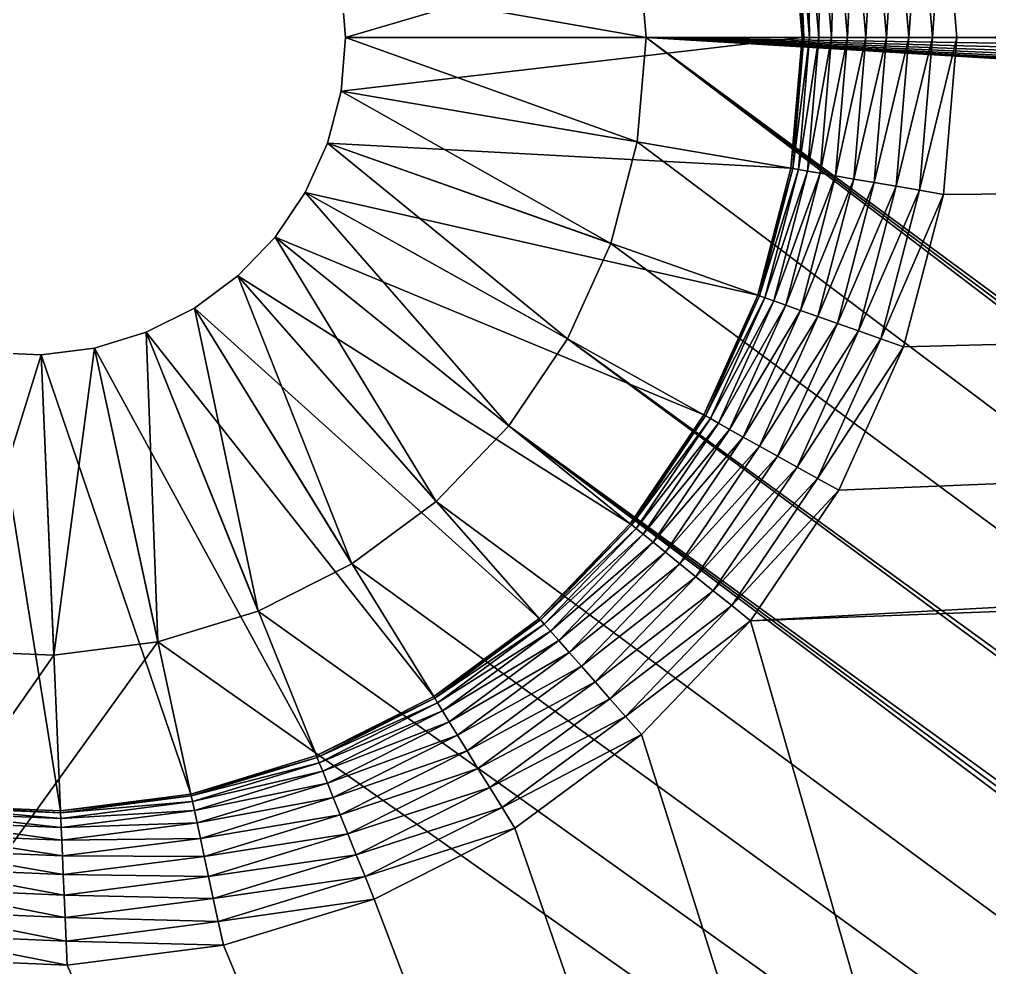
# Model space of a CAD drawing. Header units: millimetres. Extents: x 19.3 to 105.6, y 153.8 to 217.3.
# Drawn here: x 34.463 to 39.443, y 201.085 to 205.955 of the extents above; entities that cross this region are included whole.
import ezdxf

# ---------------------------------------------------------------- set-up
doc = ezdxf.new("R2010")
doc.units = ezdxf.units.MM
doc.layers.get('0').update_dxf_attribs({"color": 132, "linetype": 'CONTINUOUS'})

msp = doc.modelspace()

# ---------------------------------------------------------------- linework, layer by layer
at = {"invisible_edges": 16}
for points in [[(87.2218, 206.1314, 21.4312), (34.6401, 209.0343, 21.4312), (87.2218, 205.5929, 21.4312)], [(87.2218, 205.5929, 21.4312), (34.6401, 209.0343, 21.4312), (35.1743, 208.9659, 21.4312)], [(87.2218, 205.5929, 21.4312), (35.1743, 208.9659, 21.4312), (35.6892, 208.8082, 21.4312)], [(35.6892, 208.8082, 21.4312), (36.1701, 208.5658, 21.4312), (87.2218, 205.5929, 21.4312)], [(36.1701, 208.5658, 21.4312), (36.603, 208.2455, 21.4312), (87.2218, 205.5929, 21.4312)], [(87.2218, 205.5929, 21.4312), (36.603, 208.2455, 21.4312), (36.9756, 207.8568, 21.4312)], [(87.2218, 205.5929, 21.4312), (36.9756, 207.8568, 21.4312), (37.2772, 207.4106, 21.4312)], [(37.2772, 207.4106, 21.4312), (37.499, 206.9199, 21.4312), (87.2218, 205.5929, 21.4312)], [(87.2218, 205.5929, 21.4312), (37.499, 206.9199, 21.4312), (37.6347, 206.3987, 21.4312)], [(39.2056, 206.6681, 19.0436), (39.1501, 205.8622, 19.0339), (39.0832, 206.6471, 19.0339)], [(39.2742, 205.8622, 19.0436), (39.1501, 205.8622, 19.0339), (39.2056, 206.6681, 19.0436)], [(85.6337, 206.2666, 19.0436), (39.2742, 205.8622, 19.0436), (39.2056, 206.6681, 19.0436)], [(38.9639, 206.6266, 19.0048), (38.9139, 205.8622, 18.9571), (38.8505, 206.6072, 18.9571)], [(39.0289, 205.8622, 19.0048), (38.9139, 205.8622, 18.9571), (38.9639, 206.6266, 19.0048)], [(39.0832, 206.6471, 19.0339), (39.0289, 205.8622, 19.0048), (38.9639, 206.6266, 19.0048)], [(39.1501, 205.8622, 19.0339), (39.0289, 205.8622, 19.0048), (39.0832, 206.6471, 19.0339)], [(38.6524, 206.5732, 18.8112), (38.6321, 205.8622, 18.7165), (38.5727, 206.5596, 18.7165)], [(38.713, 205.8622, 18.8112), (38.6321, 205.8622, 18.7165), (38.6524, 206.5732, 18.8112)], [(38.7458, 206.5892, 18.8921), (38.713, 205.8622, 18.8112), (38.6524, 206.5732, 18.8112)], [(38.8077, 205.8622, 18.8921), (38.713, 205.8622, 18.8112), (38.7458, 206.5892, 18.8921)], [(38.8505, 206.6072, 18.9571), (38.8077, 205.8622, 18.8921), (38.7458, 206.5892, 18.8921)], [(38.9139, 205.8622, 18.9571), (38.8077, 205.8622, 18.8921), (38.8505, 206.6072, 18.9571)], [(36.1139, 206.138, 15.8687), (38.4233, 206.5339, 15.8687), (36.1373, 205.8622, 15.8687)], [(36.1373, 205.8622, 15.8687), (38.4233, 206.5339, 15.8687), (38.4805, 205.8622, 15.8687)], [(38.4329, 206.5356, 18.3741), (38.4805, 205.8622, 18.2499), (38.4233, 206.5339, 18.2499)], [(38.4805, 205.8622, 18.2499), (38.4805, 205.8622, 15.8687), (38.4233, 206.5339, 15.8687)], [(38.4805, 205.8622, 18.2499), (38.4233, 206.5339, 15.8687), (38.4233, 206.5339, 18.2499)], [(38.4616, 206.5405, 18.4952), (38.4902, 205.8622, 18.3741), (38.4329, 206.5356, 18.3741)], [(38.4902, 205.8622, 18.3741), (38.4805, 205.8622, 18.2499), (38.4329, 206.5356, 18.3741)], [(38.5086, 206.5486, 18.6103), (38.5193, 205.8622, 18.4952), (38.4616, 206.5405, 18.4952)], [(38.5193, 205.8622, 18.4952), (38.4902, 205.8622, 18.3741), (38.4616, 206.5405, 18.4952)], [(38.5727, 206.5596, 18.7165), (38.567, 205.8622, 18.6103), (38.5086, 206.5486, 18.6103)], [(38.567, 205.8622, 18.6103), (38.5193, 205.8622, 18.4952), (38.5086, 206.5486, 18.6103)], [(38.6321, 205.8622, 18.7165), (38.567, 205.8622, 18.6103), (38.5727, 206.5596, 18.7165)], [(36.1139, 206.138, 19.9326), (37.6804, 205.8622, 19.9326), (37.6347, 206.3987, 19.9326)], [(87.2218, 205.5929, 21.4312), (37.6347, 206.3987, 21.4312), (87.3128, 205.0621, 21.4312)], [(87.3128, 205.0621, 21.4312), (37.6347, 206.3987, 21.4312), (37.6804, 205.8622, 21.4312)], [(37.6804, 205.8622, 19.9326), (37.6804, 205.8622, 21.4312), (37.6347, 206.3987, 21.4312)], [(37.6804, 205.8622, 19.9326), (37.6347, 206.3987, 21.4312), (37.6347, 206.3987, 19.9326)], [(85.6337, 205.4577, 19.0436), (39.2742, 205.8622, 19.0436), (85.6337, 206.2666, 19.0436)], [(36.1139, 206.138, 19.9326), (36.1139, 206.138, 15.8687), (36.1373, 205.8622, 15.8687)], [(36.1139, 206.138, 19.9326), (36.1373, 205.8622, 15.8687), (36.1373, 205.8622, 19.9326)], [(36.1373, 205.8622, 19.9326), (37.6804, 205.8622, 19.9326), (36.1139, 206.138, 19.9326)], [(36.1373, 205.8622, 15.8687), (38.4805, 205.8622, 15.8687), (36.1139, 205.5863, 15.8687)], [(36.1139, 205.5863, 15.8687), (38.4805, 205.8622, 15.8687), (38.4233, 205.1904, 15.8687)], [(36.1373, 205.8622, 19.9326), (36.1373, 205.8622, 15.8687), (36.1139, 205.5863, 15.8687)], [(36.1373, 205.8622, 19.9326), (36.1139, 205.5863, 15.8687), (36.1139, 205.5863, 19.9326)], [(36.1139, 205.5863, 19.9326), (37.6347, 205.3256, 19.9326), (36.1373, 205.8622, 19.9326)], [(36.1373, 205.8622, 19.9326), (37.6347, 205.3256, 19.9326), (37.6804, 205.8622, 19.9326)], [(37.6347, 205.3256, 21.4312), (88.0932, 167.4191, 21.4312), (37.6804, 205.8622, 21.4312)], [(37.6347, 205.3256, 19.9326), (37.6804, 205.8622, 21.4312), (37.6804, 205.8622, 19.9326)], [(37.6347, 205.3256, 19.9326), (37.6347, 205.3256, 21.4312), (37.6804, 205.8622, 21.4312)], [(88.4974, 203.3095, 21.4312), (88.0932, 203.6652, 21.4312), (37.6804, 205.8622, 21.4312)], [(37.6804, 205.8622, 21.4312), (88.0932, 203.6652, 21.4312), (87.7549, 204.0842, 21.4312)], [(89.9821, 202.7129, 21.4312), (37.6804, 205.8622, 21.4312), (88.956, 168.0572, 21.4312)], [(89.9821, 202.7129, 21.4312), (89.4557, 202.8263, 21.4312), (37.6804, 205.8622, 21.4312)], [(37.6804, 205.8622, 21.4312), (89.4557, 202.8263, 21.4312), (88.956, 203.0271, 21.4312)], [(37.6804, 205.8622, 21.4312), (88.956, 203.0271, 21.4312), (88.4974, 203.3095, 21.4312)], [(87.3128, 205.0621, 21.4312), (37.6804, 205.8622, 21.4312), (87.4922, 204.5544, 21.4312)], [(87.4922, 204.5544, 21.4312), (37.6804, 205.8622, 21.4312), (87.7549, 204.0842, 21.4312)], [(37.6804, 205.8622, 21.4312), (88.0932, 167.4191, 21.4312), (88.4974, 167.7748, 21.4312)], [(37.6804, 205.8622, 21.4312), (88.4974, 167.7748, 21.4312), (88.956, 168.0572, 21.4312)], [(38.4233, 205.1904, 18.2499), (38.4233, 205.1904, 15.8687), (38.4805, 205.8622, 15.8687)], [(38.4233, 205.1904, 18.2499), (38.4805, 205.8622, 15.8687), (38.4805, 205.8622, 18.2499)], [(38.4329, 205.1887, 18.3741), (38.4233, 205.1904, 18.2499), (38.4902, 205.8622, 18.3741)], [(38.4902, 205.8622, 18.3741), (38.4233, 205.1904, 18.2499), (38.4805, 205.8622, 18.2499)], [(38.4616, 205.1838, 18.4952), (38.4329, 205.1887, 18.3741), (38.5193, 205.8622, 18.4952)], [(38.5193, 205.8622, 18.4952), (38.4329, 205.1887, 18.3741), (38.4902, 205.8622, 18.3741)], [(38.5086, 205.1757, 18.6103), (38.4616, 205.1838, 18.4952), (38.567, 205.8622, 18.6103)], [(38.567, 205.8622, 18.6103), (38.4616, 205.1838, 18.4952), (38.5193, 205.8622, 18.4952)], [(38.5727, 205.1647, 18.7165), (38.5086, 205.1757, 18.6103), (38.6321, 205.8622, 18.7165)], [(38.6321, 205.8622, 18.7165), (38.5086, 205.1757, 18.6103), (38.567, 205.8622, 18.6103)], [(38.6524, 205.1511, 18.8112), (38.5727, 205.1647, 18.7165), (38.713, 205.8622, 18.8112)], [(38.713, 205.8622, 18.8112), (38.5727, 205.1647, 18.7165), (38.6321, 205.8622, 18.7165)], [(38.7458, 205.1351, 18.8921), (38.6524, 205.1511, 18.8112), (38.8077, 205.8622, 18.8921)], [(38.8077, 205.8622, 18.8921), (38.6524, 205.1511, 18.8112), (38.713, 205.8622, 18.8112)], [(38.8505, 205.1171, 18.9571), (38.7458, 205.1351, 18.8921), (38.9139, 205.8622, 18.9571)], [(38.9139, 205.8622, 18.9571), (38.7458, 205.1351, 18.8921), (38.8077, 205.8622, 18.8921)], [(38.9639, 205.0977, 19.0048), (38.8505, 205.1171, 18.9571), (39.0289, 205.8622, 19.0048)], [(39.0289, 205.8622, 19.0048), (38.8505, 205.1171, 18.9571), (38.9139, 205.8622, 18.9571)], [(39.0832, 205.0772, 19.0339), (38.9639, 205.0977, 19.0048), (39.1501, 205.8622, 19.0339)], [(39.1501, 205.8622, 19.0339), (38.9639, 205.0977, 19.0048), (39.0289, 205.8622, 19.0048)], [(39.2056, 205.0562, 19.0436), (39.0832, 205.0772, 19.0339), (39.2742, 205.8622, 19.0436)], [(39.2742, 205.8622, 19.0436), (39.0832, 205.0772, 19.0339), (39.1501, 205.8622, 19.0339)], [(85.6337, 205.4577, 19.0436), (39.2056, 205.0562, 19.0436), (39.2742, 205.8622, 19.0436)], [(36.1139, 205.5863, 15.8687), (38.4233, 205.1904, 15.8687), (36.0441, 205.3185, 15.8687)], [(36.1139, 205.5863, 19.9326), (36.1139, 205.5863, 15.8687), (36.0441, 205.3185, 15.8687)], [(36.1139, 205.5863, 19.9326), (36.0441, 205.3185, 15.8687), (36.0441, 205.3185, 19.9326)], [(36.0441, 205.3185, 19.9326), (37.499, 204.8044, 19.9326), (36.1139, 205.5863, 19.9326)], [(36.1139, 205.5863, 19.9326), (37.499, 204.8044, 19.9326), (37.6347, 205.3256, 19.9326)], [(38.6687, 203.5364, 19.0436), (85.6337, 205.4577, 19.0436), (38.2157, 202.8663, 19.0436)], [(38.2157, 202.8663, 19.0436), (85.6337, 205.4577, 19.0436), (85.7704, 204.6605, 19.0436)], [(38.6687, 203.5364, 19.0436), (39.0018, 204.2735, 19.0436), (85.6337, 205.4577, 19.0436)], [(39.0018, 204.2735, 19.0436), (39.2056, 205.0562, 19.0436), (85.6337, 205.4577, 19.0436)], [(37.6347, 205.3256, 21.4312), (37.499, 204.8044, 21.4312), (88.0932, 167.4191, 21.4312)], [(37.499, 204.8044, 19.9326), (37.499, 204.8044, 21.4312), (37.6347, 205.3256, 21.4312)], [(37.499, 204.8044, 19.9326), (37.6347, 205.3256, 21.4312), (37.6347, 205.3256, 19.9326)], [(36.0441, 205.3185, 15.8687), (38.2534, 204.5379, 15.8687), (35.9301, 205.0663, 15.8687)], [(36.0441, 205.3185, 19.9326), (36.0441, 205.3185, 15.8687), (35.9301, 205.0663, 15.8687)], [(36.0441, 205.3185, 19.9326), (35.9301, 205.0663, 15.8687), (35.9301, 205.0663, 19.9326)], [(35.9301, 205.0663, 19.9326), (37.2772, 204.3137, 19.9326), (36.0441, 205.3185, 19.9326)], [(36.0441, 205.3185, 15.8687), (38.4233, 205.1904, 15.8687), (38.2534, 204.5379, 15.8687)], [(36.0441, 205.3185, 19.9326), (37.2772, 204.3137, 19.9326), (37.499, 204.8044, 19.9326)], [(38.2534, 204.5379, 18.2499), (38.2534, 204.5379, 15.8687), (38.4233, 205.1904, 15.8687)], [(38.2534, 204.5379, 18.2499), (38.4233, 205.1904, 15.8687), (38.4233, 205.1904, 18.2499)], [(38.4329, 205.1887, 18.3741), (38.2534, 204.5379, 18.2499), (38.4233, 205.1904, 18.2499)], [(38.2626, 204.5346, 18.3741), (38.2534, 204.5379, 18.2499), (38.4329, 205.1887, 18.3741)], [(38.4616, 205.1838, 18.4952), (38.2626, 204.5346, 18.3741), (38.4329, 205.1887, 18.3741)], [(38.29, 204.5249, 18.4952), (38.2626, 204.5346, 18.3741), (38.4616, 205.1838, 18.4952)], [(38.5086, 205.1757, 18.6103), (38.29, 204.5249, 18.4952), (38.4616, 205.1838, 18.4952)], [(38.335, 204.5091, 18.6103), (38.29, 204.5249, 18.4952), (38.5086, 205.1757, 18.6103)], [(38.5727, 205.1647, 18.7165), (38.335, 204.5091, 18.6103), (38.5086, 205.1757, 18.6103)], [(38.3963, 204.4874, 18.7165), (38.335, 204.5091, 18.6103), (38.5727, 205.1647, 18.7165)], [(38.6524, 205.1511, 18.8112), (38.3963, 204.4874, 18.7165), (38.5727, 205.1647, 18.7165)], [(38.4726, 204.4604, 18.8112), (38.3963, 204.4874, 18.7165), (38.6524, 205.1511, 18.8112)], [(38.7458, 205.1351, 18.8921), (38.4726, 204.4604, 18.8112), (38.6524, 205.1511, 18.8112)], [(38.5619, 204.4289, 18.8921), (38.4726, 204.4604, 18.8112), (38.7458, 205.1351, 18.8921)], [(38.8505, 205.1171, 18.9571), (38.5619, 204.4289, 18.8921), (38.7458, 205.1351, 18.8921)], [(38.662, 204.3935, 18.9571), (38.5619, 204.4289, 18.8921), (38.8505, 205.1171, 18.9571)], [(38.9639, 205.0977, 19.0048), (38.662, 204.3935, 18.9571), (38.8505, 205.1171, 18.9571)], [(38.7705, 204.3552, 19.0048), (38.662, 204.3935, 18.9571), (38.9639, 205.0977, 19.0048)], [(39.0832, 205.0772, 19.0339), (38.7705, 204.3552, 19.0048), (38.9639, 205.0977, 19.0048)], [(38.8847, 204.3148, 19.0339), (38.7705, 204.3552, 19.0048), (39.0832, 205.0772, 19.0339)], [(39.2056, 205.0562, 19.0436), (38.8847, 204.3148, 19.0339), (39.0832, 205.0772, 19.0339)], [(35.9301, 205.0663, 15.8687), (37.9757, 203.9235, 15.8687), (35.7751, 204.8369, 15.8687)], [(35.9301, 205.0663, 19.9326), (35.9301, 205.0663, 15.8687), (35.7751, 204.8369, 15.8687)], [(35.9301, 205.0663, 19.9326), (35.7751, 204.8369, 15.8687), (35.7751, 204.8369, 19.9326)], [(35.7751, 204.8369, 19.9326), (36.9756, 203.8676, 19.9326), (35.9301, 205.0663, 19.9326)], [(35.9301, 205.0663, 15.8687), (38.2534, 204.5379, 15.8687), (37.9757, 203.9235, 15.8687)], [(35.9301, 205.0663, 19.9326), (36.9756, 203.8676, 19.9326), (37.2772, 204.3137, 19.9326)], [(39.0018, 204.2735, 19.0436), (38.8847, 204.3148, 19.0339), (39.2056, 205.0562, 19.0436)], [(35.7751, 204.8369, 15.8687), (37.5981, 203.3649, 15.8687), (35.5836, 204.6371, 15.8687)], [(35.7751, 204.8369, 19.9326), (35.7751, 204.8369, 15.8687), (35.5836, 204.6371, 15.8687)], [(35.7751, 204.8369, 19.9326), (35.5836, 204.6371, 15.8687), (35.5836, 204.6371, 19.9326)], [(35.5836, 204.6371, 19.9326), (36.603, 203.4788, 19.9326), (35.7751, 204.8369, 19.9326)], [(35.7751, 204.8369, 15.8687), (37.9757, 203.9235, 15.8687), (37.5981, 203.3649, 15.8687)], [(35.7751, 204.8369, 19.9326), (36.603, 203.4788, 19.9326), (36.9756, 203.8676, 19.9326)], [(88.0932, 167.4191, 21.4312), (37.499, 204.8044, 21.4312), (37.2772, 204.3137, 21.4312)], [(37.2772, 204.3137, 19.9326), (37.2772, 204.3137, 21.4312), (37.499, 204.8044, 21.4312)], [(37.2772, 204.3137, 19.9326), (37.499, 204.8044, 21.4312), (37.499, 204.8044, 19.9326)], [(35.5836, 204.6371, 15.8687), (37.1316, 202.8781, 15.8687), (35.361, 204.4725, 15.8687)], [(35.5836, 204.6371, 19.9326), (35.5836, 204.6371, 15.8687), (35.361, 204.4725, 15.8687)], [(35.5836, 204.6371, 19.9326), (35.361, 204.4725, 15.8687), (35.361, 204.4725, 19.9326)], [(35.361, 204.4725, 19.9326), (36.1701, 203.1585, 19.9326), (35.5836, 204.6371, 19.9326)], [(35.5836, 204.6371, 15.8687), (37.5981, 203.3649, 15.8687), (37.1316, 202.8781, 15.8687)], [(35.5836, 204.6371, 19.9326), (36.1701, 203.1585, 19.9326), (36.603, 203.4788, 19.9326)], [(38.2157, 202.8663, 19.0436), (85.7704, 204.6605, 19.0436), (45.9354, 176.0235, 19.0436)], [(37.9757, 203.9235, 18.2499), (37.9757, 203.9235, 15.8687), (38.2534, 204.5379, 15.8687)], [(37.9757, 203.9235, 18.2499), (38.2534, 204.5379, 15.8687), (38.2534, 204.5379, 18.2499)], [(38.2626, 204.5346, 18.3741), (37.9757, 203.9235, 18.2499), (38.2534, 204.5379, 18.2499)], [(37.9842, 203.9188, 18.3741), (37.9757, 203.9235, 18.2499), (38.2626, 204.5346, 18.3741)], [(38.29, 204.5249, 18.4952), (37.9842, 203.9188, 18.3741), (38.2626, 204.5346, 18.3741)], [(38.0096, 203.9046, 18.4952), (37.9842, 203.9188, 18.3741), (38.29, 204.5249, 18.4952)], [(38.335, 204.5091, 18.6103), (38.0096, 203.9046, 18.4952), (38.29, 204.5249, 18.4952)], [(38.0512, 203.8813, 18.6103), (38.0096, 203.9046, 18.4952), (38.335, 204.5091, 18.6103)], [(38.3963, 204.4874, 18.7165), (38.0512, 203.8813, 18.6103), (38.335, 204.5091, 18.6103)], [(38.108, 203.8496, 18.7165), (38.0512, 203.8813, 18.6103), (38.3963, 204.4874, 18.7165)], [(38.4726, 204.4604, 18.8112), (38.108, 203.8496, 18.7165), (38.3963, 204.4874, 18.7165)], [(35.361, 204.4725, 15.8687), (36.5896, 202.4772, 15.8687), (35.1139, 204.3479, 15.8687)], [(35.361, 204.4725, 19.9326), (35.361, 204.4725, 15.8687), (35.1139, 204.3479, 15.8687)], [(35.361, 204.4725, 19.9326), (35.1139, 204.3479, 15.8687), (35.1139, 204.3479, 19.9326)], [(35.1139, 204.3479, 19.9326), (35.6892, 202.9161, 19.9326), (35.361, 204.4725, 19.9326)], [(35.361, 204.4725, 15.8687), (37.1316, 202.8781, 15.8687), (36.5896, 202.4772, 15.8687)], [(35.361, 204.4725, 19.9326), (35.6892, 202.9161, 19.9326), (36.1701, 203.1585, 19.9326)], [(38.1787, 203.8101, 18.8112), (38.108, 203.8496, 18.7165), (38.4726, 204.4604, 18.8112)], [(38.5619, 204.4289, 18.8921), (38.1787, 203.8101, 18.8112), (38.4726, 204.4604, 18.8112)], [(38.2613, 203.7639, 18.8921), (38.1787, 203.8101, 18.8112), (38.5619, 204.4289, 18.8921)], [(38.662, 204.3935, 18.9571), (38.2613, 203.7639, 18.8921), (38.5619, 204.4289, 18.8921)], [(38.3541, 203.7121, 18.9571), (38.2613, 203.7639, 18.8921), (38.662, 204.3935, 18.9571)], [(38.7705, 204.3552, 19.0048), (38.3541, 203.7121, 18.9571), (38.662, 204.3935, 18.9571)], [(35.1139, 204.3479, 15.8687), (35.9875, 202.1737, 15.8687), (34.8492, 204.2668, 15.8687)], [(35.1139, 204.3479, 19.9326), (35.1139, 204.3479, 15.8687), (34.8492, 204.2668, 15.8687)], [(35.1139, 204.3479, 19.9326), (34.8492, 204.2668, 15.8687), (34.8492, 204.2668, 19.9326)], [(34.8492, 204.2668, 19.9326), (35.1743, 202.7584, 19.9326), (35.1139, 204.3479, 19.9326)], [(35.1139, 204.3479, 15.8687), (36.5896, 202.4772, 15.8687), (35.9875, 202.1737, 15.8687)], [(35.1139, 204.3479, 19.9326), (35.1743, 202.7584, 19.9326), (35.6892, 202.9161, 19.9326)], [(38.4545, 203.656, 19.0048), (38.3541, 203.7121, 18.9571), (38.7705, 204.3552, 19.0048)], [(38.8847, 204.3148, 19.0339), (38.4545, 203.656, 19.0048), (38.7705, 204.3552, 19.0048)], [(87.7549, 167.0001, 21.4312), (37.2772, 204.3137, 21.4312), (36.9756, 203.8676, 21.4312)], [(36.9756, 203.8676, 19.9326), (36.9756, 203.8676, 21.4312), (37.2772, 204.3137, 21.4312)], [(36.9756, 203.8676, 19.9326), (37.2772, 204.3137, 21.4312), (37.2772, 204.3137, 19.9326)], [(88.0932, 167.4191, 21.4312), (37.2772, 204.3137, 21.4312), (87.7549, 167.0001, 21.4312)], [(38.5602, 203.597, 19.0339), (38.4545, 203.656, 19.0048), (38.8847, 204.3148, 19.0339)], [(39.0018, 204.2735, 19.0436), (38.5602, 203.597, 19.0339), (38.8847, 204.3148, 19.0339)], [(34.2981, 204.2434, 15.8687), (34.6741, 201.8906, 15.8687), (34.0005, 201.9192, 15.8687)], [(34.2981, 204.2434, 19.9326), (34.1021, 202.7129, 19.9326), (34.5746, 204.2317, 19.9326)], [(34.5746, 204.2317, 19.9326), (34.1021, 202.7129, 19.9326), (34.6401, 202.69, 19.9326)], [(34.5746, 204.2317, 15.8687), (34.6741, 201.8906, 15.8687), (34.2981, 204.2434, 15.8687)], [(34.5746, 204.2317, 19.9326), (34.5746, 204.2317, 15.8687), (34.2981, 204.2434, 15.8687)], [(34.5746, 204.2317, 19.9326), (34.2981, 204.2434, 15.8687), (34.2981, 204.2434, 19.9326)], [(34.8492, 204.2668, 15.8687), (35.3428, 201.9763, 15.8687), (34.5746, 204.2317, 15.8687)], [(34.8492, 204.2668, 19.9326), (34.8492, 204.2668, 15.8687), (34.5746, 204.2317, 15.8687)], [(34.8492, 204.2668, 19.9326), (34.5746, 204.2317, 15.8687), (34.5746, 204.2317, 19.9326)], [(34.5746, 204.2317, 19.9326), (34.6401, 202.69, 19.9326), (34.8492, 204.2668, 19.9326)], [(34.5746, 204.2317, 15.8687), (35.3428, 201.9763, 15.8687), (34.6741, 201.8906, 15.8687)], [(34.8492, 204.2668, 19.9326), (34.6401, 202.69, 19.9326), (35.1743, 202.7584, 19.9326)], [(34.8492, 204.2668, 15.8687), (35.9875, 202.1737, 15.8687), (35.3428, 201.9763, 15.8687)], [(38.6687, 203.5364, 19.0436), (38.5602, 203.597, 19.0339), (39.0018, 204.2735, 19.0436)], [(37.5981, 203.3649, 18.2499), (37.5981, 203.3649, 15.8687), (37.9757, 203.9235, 15.8687)], [(37.5981, 203.3649, 18.2499), (37.9757, 203.9235, 15.8687), (37.9757, 203.9235, 18.2499)], [(37.9842, 203.9188, 18.3741), (37.5981, 203.3649, 18.2499), (37.9757, 203.9235, 18.2499)], [(37.6058, 203.3588, 18.3741), (37.5981, 203.3649, 18.2499), (37.9842, 203.9188, 18.3741)], [(38.0096, 203.9046, 18.4952), (37.6058, 203.3588, 18.3741), (37.9842, 203.9188, 18.3741)], [(37.6284, 203.3405, 18.4952), (37.6058, 203.3588, 18.3741), (38.0096, 203.9046, 18.4952)], [(38.0512, 203.8813, 18.6103), (37.6284, 203.3405, 18.4952), (38.0096, 203.9046, 18.4952)], [(37.6655, 203.3106, 18.6103), (37.6284, 203.3405, 18.4952), (38.0512, 203.8813, 18.6103)], [(38.108, 203.8496, 18.7165), (37.6655, 203.3106, 18.6103), (38.0512, 203.8813, 18.6103)], [(36.603, 203.4788, 21.4312), (87.3128, 166.0222, 21.4312), (36.9756, 203.8676, 21.4312)], [(36.603, 203.4788, 19.9326), (36.603, 203.4788, 21.4312), (36.9756, 203.8676, 21.4312)], [(36.603, 203.4788, 19.9326), (36.9756, 203.8676, 21.4312), (36.9756, 203.8676, 19.9326)], [(87.7549, 167.0001, 21.4312), (36.9756, 203.8676, 21.4312), (87.4922, 166.5299, 21.4312)], [(87.4922, 166.5299, 21.4312), (36.9756, 203.8676, 21.4312), (87.3128, 166.0222, 21.4312)], [(37.7161, 203.2697, 18.7165), (37.6655, 203.3106, 18.6103), (38.108, 203.8496, 18.7165)], [(38.1787, 203.8101, 18.8112), (37.7161, 203.2697, 18.7165), (38.108, 203.8496, 18.7165)], [(37.779, 203.2189, 18.8112), (37.7161, 203.2697, 18.7165), (38.1787, 203.8101, 18.8112)], [(38.2613, 203.7639, 18.8921), (37.779, 203.2189, 18.8112), (38.1787, 203.8101, 18.8112)], [(37.8527, 203.1594, 18.8921), (37.779, 203.2189, 18.8112), (38.2613, 203.7639, 18.8921)], [(38.3541, 203.7121, 18.9571), (37.8527, 203.1594, 18.8921), (38.2613, 203.7639, 18.8921)], [(37.9353, 203.0927, 18.9571), (37.8527, 203.1594, 18.8921), (38.3541, 203.7121, 18.9571)], [(38.4545, 203.656, 19.0048), (37.9353, 203.0927, 18.9571), (38.3541, 203.7121, 18.9571)], [(38.0249, 203.0204, 19.0048), (37.9353, 203.0927, 18.9571), (38.4545, 203.656, 19.0048)], [(38.5602, 203.597, 19.0339), (38.0249, 203.0204, 19.0048), (38.4545, 203.656, 19.0048)], [(38.1191, 202.9443, 19.0339), (38.0249, 203.0204, 19.0048), (38.5602, 203.597, 19.0339)], [(38.6687, 203.5364, 19.0436), (38.1191, 202.9443, 19.0339), (38.5602, 203.597, 19.0339)], [(38.2157, 202.8663, 19.0436), (38.1191, 202.9443, 19.0339), (38.6687, 203.5364, 19.0436)], [(36.1701, 203.1585, 21.4312), (87.3128, 166.0222, 21.4312), (36.603, 203.4788, 21.4312)], [(36.1701, 203.1585, 19.9326), (36.1701, 203.1585, 21.4312), (36.603, 203.4788, 21.4312)], [(36.1701, 203.1585, 19.9326), (36.603, 203.4788, 21.4312), (36.603, 203.4788, 19.9326)], [(37.1316, 202.8781, 18.2499), (37.1316, 202.8781, 15.8687), (37.5981, 203.3649, 15.8687)], [(37.1316, 202.8781, 18.2499), (37.5981, 203.3649, 15.8687), (37.5981, 203.3649, 18.2499)], [(37.6058, 203.3588, 18.3741), (37.1316, 202.8781, 18.2499), (37.5981, 203.3649, 18.2499)], [(37.1381, 202.8708, 18.3741), (37.1316, 202.8781, 18.2499), (37.6058, 203.3588, 18.3741)], [(37.6284, 203.3405, 18.4952), (37.1381, 202.8708, 18.3741), (37.6058, 203.3588, 18.3741)], [(37.1573, 202.849, 18.4952), (37.1381, 202.8708, 18.3741), (37.6284, 203.3405, 18.4952)], [(37.6655, 203.3106, 18.6103), (37.1573, 202.849, 18.4952), (37.6284, 203.3405, 18.4952)], [(37.1888, 202.8132, 18.6103), (37.1573, 202.849, 18.4952), (37.6655, 203.3106, 18.6103)], [(37.7161, 203.2697, 18.7165), (37.1888, 202.8132, 18.6103), (37.6655, 203.3106, 18.6103)], [(37.2318, 202.7644, 18.7165), (37.1888, 202.8132, 18.6103), (37.7161, 203.2697, 18.7165)], [(37.779, 203.2189, 18.8112), (37.2318, 202.7644, 18.7165), (37.7161, 203.2697, 18.7165)], [(37.2852, 202.7036, 18.8112), (37.2318, 202.7644, 18.7165), (37.779, 203.2189, 18.8112)], [(37.8527, 203.1594, 18.8921), (37.2852, 202.7036, 18.8112), (37.779, 203.2189, 18.8112)], [(36.1701, 203.1585, 21.4312), (35.6892, 202.9161, 21.4312), (87.3128, 166.0222, 21.4312)], [(35.6892, 202.9161, 19.9326), (35.6892, 202.9161, 21.4312), (36.1701, 203.1585, 21.4312)], [(35.6892, 202.9161, 19.9326), (36.1701, 203.1585, 21.4312), (36.1701, 203.1585, 19.9326)], [(37.3478, 202.6325, 18.8921), (37.2852, 202.7036, 18.8112), (37.8527, 203.1594, 18.8921)], [(37.9353, 203.0927, 18.9571), (37.3478, 202.6325, 18.8921), (37.8527, 203.1594, 18.8921)], [(37.418, 202.5528, 18.9571), (37.3478, 202.6325, 18.8921), (37.9353, 203.0927, 18.9571)], [(38.0249, 203.0204, 19.0048), (37.418, 202.5528, 18.9571), (37.9353, 203.0927, 18.9571)], [(37.494, 202.4664, 19.0048), (37.418, 202.5528, 18.9571), (38.0249, 203.0204, 19.0048)], [(38.1191, 202.9443, 19.0339), (37.494, 202.4664, 19.0048), (38.0249, 203.0204, 19.0048)], [(37.574, 202.3755, 19.0339), (37.494, 202.4664, 19.0048), (38.1191, 202.9443, 19.0339)], [(38.2157, 202.8663, 19.0436), (37.574, 202.3755, 19.0339), (38.1191, 202.9443, 19.0339)], [(87.3128, 166.0222, 21.4312), (35.6892, 202.9161, 21.4312), (35.1743, 202.7584, 21.4312)], [(35.1743, 202.7584, 19.9326), (35.1743, 202.7584, 21.4312), (35.6892, 202.9161, 21.4312)], [(35.1743, 202.7584, 19.9326), (35.6892, 202.9161, 21.4312), (35.6892, 202.9161, 19.9326)], [(36.5896, 202.4772, 18.2499), (36.5896, 202.4772, 15.8687), (37.1316, 202.8781, 15.8687)], [(36.5896, 202.4772, 18.2499), (37.1316, 202.8781, 15.8687), (37.1316, 202.8781, 18.2499)], [(37.1381, 202.8708, 18.3741), (36.5896, 202.4772, 18.2499), (37.1316, 202.8781, 18.2499)], [(36.5947, 202.4689, 18.3741), (36.5896, 202.4772, 18.2499), (37.1381, 202.8708, 18.3741)], [(37.1573, 202.849, 18.4952), (36.5947, 202.4689, 18.3741), (37.1381, 202.8708, 18.3741)], [(36.6099, 202.4442, 18.4952), (36.5947, 202.4689, 18.3741), (37.1573, 202.849, 18.4952)], [(37.1888, 202.8132, 18.6103), (36.6099, 202.4442, 18.4952), (37.1573, 202.849, 18.4952)], [(37.656, 202.2823, 19.0436), (37.574, 202.3755, 19.0339), (38.2157, 202.8663, 19.0436)], [(45.9354, 176.0235, 19.0436), (37.656, 202.2823, 19.0436), (38.2157, 202.8663, 19.0436)], [(36.6349, 202.4036, 18.6103), (36.6099, 202.4442, 18.4952), (37.1888, 202.8132, 18.6103)], [(37.2318, 202.7644, 18.7165), (36.6349, 202.4036, 18.6103), (37.1888, 202.8132, 18.6103)], [(87.3128, 166.0222, 21.4312), (35.1743, 202.7584, 21.4312), (20.0934, 181.8304, 21.4312)], [(20.0934, 181.8304, 21.4312), (35.1743, 202.7584, 21.4312), (34.6401, 202.69, 21.4312)], [(34.6401, 202.69, 19.9326), (34.6401, 202.69, 21.4312), (35.1743, 202.7584, 21.4312)], [(34.6401, 202.69, 19.9326), (35.1743, 202.7584, 21.4312), (35.1743, 202.7584, 19.9326)], [(36.669, 202.3482, 18.7165), (36.6349, 202.4036, 18.6103), (37.2318, 202.7644, 18.7165)], [(37.2852, 202.7036, 18.8112), (36.669, 202.3482, 18.7165), (37.2318, 202.7644, 18.7165)], [(20.0934, 181.8304, 21.4312), (34.6401, 202.69, 21.4312), (34.1021, 202.7129, 21.4312)], [(34.1021, 202.7129, 19.9326), (34.1021, 202.7129, 21.4312), (34.6401, 202.69, 21.4312)], [(34.1021, 202.7129, 19.9326), (34.6401, 202.69, 21.4312), (34.6401, 202.69, 19.9326)], [(36.7114, 202.2793, 18.8112), (36.669, 202.3482, 18.7165), (37.2852, 202.7036, 18.8112)], [(37.3478, 202.6325, 18.8921), (36.7114, 202.2793, 18.8112), (37.2852, 202.7036, 18.8112)], [(36.7611, 202.1986, 18.8921), (36.7114, 202.2793, 18.8112), (37.3478, 202.6325, 18.8921)], [(37.418, 202.5528, 18.9571), (36.7611, 202.1986, 18.8921), (37.3478, 202.6325, 18.8921)], [(36.8168, 202.1082, 18.9571), (36.7611, 202.1986, 18.8921), (37.418, 202.5528, 18.9571)], [(37.494, 202.4664, 19.0048), (36.8168, 202.1082, 18.9571), (37.418, 202.5528, 18.9571)], [(35.9875, 202.1737, 18.2499), (35.9875, 202.1737, 15.8687), (36.5896, 202.4772, 15.8687)], [(35.9875, 202.1737, 18.2499), (36.5896, 202.4772, 15.8687), (36.5896, 202.4772, 18.2499)], [(36.5947, 202.4689, 18.3741), (35.9875, 202.1737, 18.2499), (36.5896, 202.4772, 18.2499)], [(35.9912, 202.1646, 18.3741), (35.9875, 202.1737, 18.2499), (36.5947, 202.4689, 18.3741)], [(36.6099, 202.4442, 18.4952), (35.9912, 202.1646, 18.3741), (36.5947, 202.4689, 18.3741)], [(36.002, 202.1376, 18.4952), (35.9912, 202.1646, 18.3741), (36.6099, 202.4442, 18.4952)], [(36.6349, 202.4036, 18.6103), (36.002, 202.1376, 18.4952), (36.6099, 202.4442, 18.4952)], [(36.8771, 202.0102, 19.0048), (36.8168, 202.1082, 18.9571), (37.494, 202.4664, 19.0048)], [(37.574, 202.3755, 19.0339), (36.8771, 202.0102, 19.0048), (37.494, 202.4664, 19.0048)], [(36.0198, 202.0934, 18.6103), (36.002, 202.1376, 18.4952), (36.6349, 202.4036, 18.6103)], [(36.669, 202.3482, 18.7165), (36.0198, 202.0934, 18.6103), (36.6349, 202.4036, 18.6103)], [(36.044, 202.0331, 18.7165), (36.0198, 202.0934, 18.6103), (36.669, 202.3482, 18.7165)], [(36.7114, 202.2793, 18.8112), (36.044, 202.0331, 18.7165), (36.669, 202.3482, 18.7165)], [(36.9406, 201.9071, 19.0339), (36.8771, 202.0102, 19.0048), (37.574, 202.3755, 19.0339)], [(37.656, 202.2823, 19.0436), (36.9406, 201.9071, 19.0339), (37.574, 202.3755, 19.0339)], [(36.0742, 201.958, 18.8112), (36.044, 202.0331, 18.7165), (36.7114, 202.2793, 18.8112)], [(36.7611, 202.1986, 18.8921), (36.0742, 201.958, 18.8112), (36.7114, 202.2793, 18.8112)], [(37.0057, 201.8013, 19.0436), (36.9406, 201.9071, 19.0339), (37.656, 202.2823, 19.0436)], [(45.9354, 176.0235, 19.0436), (37.0057, 201.8013, 19.0436), (37.656, 202.2823, 19.0436)], [(36.1095, 201.8701, 18.8921), (36.0742, 201.958, 18.8112), (36.7611, 202.1986, 18.8921)], [(36.8168, 202.1082, 18.9571), (36.1095, 201.8701, 18.8921), (36.7611, 202.1986, 18.8921)], [(35.3428, 201.9763, 18.2499), (35.3428, 201.9763, 15.8687), (35.9875, 202.1737, 15.8687)], [(35.3428, 201.9763, 18.2499), (35.9875, 202.1737, 15.8687), (35.9875, 202.1737, 18.2499)], [(35.9912, 202.1646, 18.3741), (35.3428, 201.9763, 18.2499), (35.9875, 202.1737, 18.2499)], [(35.3449, 201.9667, 18.3741), (35.3428, 201.9763, 18.2499), (35.9912, 202.1646, 18.3741)], [(36.002, 202.1376, 18.4952), (35.3449, 201.9667, 18.3741), (35.9912, 202.1646, 18.3741)], [(35.351, 201.9383, 18.4952), (35.3449, 201.9667, 18.3741), (36.002, 202.1376, 18.4952)], [(36.0198, 202.0934, 18.6103), (35.351, 201.9383, 18.4952), (36.002, 202.1376, 18.4952)], [(35.3611, 201.8917, 18.6103), (35.351, 201.9383, 18.4952), (36.0198, 202.0934, 18.6103)], [(36.044, 202.0331, 18.7165), (35.3611, 201.8917, 18.6103), (36.0198, 202.0934, 18.6103)], [(36.1491, 201.7716, 18.9571), (36.1095, 201.8701, 18.8921), (36.8168, 202.1082, 18.9571)], [(36.8771, 202.0102, 19.0048), (36.1491, 201.7716, 18.9571), (36.8168, 202.1082, 18.9571)], [(31.6697, 202.028, 19.0436), (45.9354, 176.0235, 19.0436), (22.887, 200.6234, 19.0436)], [(31.6697, 202.028, 19.0436), (32.3584, 201.6039, 19.0436), (45.9354, 176.0235, 19.0436)], [(35.3748, 201.8281, 18.7165), (35.3611, 201.8917, 18.6103), (36.044, 202.0331, 18.7165)], [(36.0742, 201.958, 18.8112), (35.3748, 201.8281, 18.7165), (36.044, 202.0331, 18.7165)], [(36.192, 201.6648, 19.0048), (36.1491, 201.7716, 18.9571), (36.8771, 202.0102, 19.0048)], [(36.9406, 201.9071, 19.0339), (36.192, 201.6648, 19.0048), (36.8771, 202.0102, 19.0048)], [(34.6741, 201.8906, 18.2499), (34.6741, 201.8906, 15.8687), (35.3428, 201.9763, 15.8687)], [(34.6741, 201.8906, 18.2499), (35.3428, 201.9763, 15.8687), (35.3428, 201.9763, 18.2499)], [(35.3449, 201.9667, 18.3741), (34.6741, 201.8906, 18.2499), (35.3428, 201.9763, 18.2499)], [(34.6745, 201.8809, 18.3741), (34.6741, 201.8906, 18.2499), (35.3449, 201.9667, 18.3741)], [(35.351, 201.9383, 18.4952), (34.6745, 201.8809, 18.3741), (35.3449, 201.9667, 18.3741)], [(34.6757, 201.8518, 18.4952), (34.6745, 201.8809, 18.3741), (35.351, 201.9383, 18.4952)], [(35.3611, 201.8917, 18.6103), (34.6757, 201.8518, 18.4952), (35.351, 201.9383, 18.4952)], [(35.3918, 201.749, 18.8112), (35.3748, 201.8281, 18.7165), (36.0742, 201.958, 18.8112)], [(36.1095, 201.8701, 18.8921), (35.3918, 201.749, 18.8112), (36.0742, 201.958, 18.8112)], [(33.9955, 201.8807, 18.4952), (33.9992, 201.9096, 18.3741), (34.6757, 201.8518, 18.4952)], [(33.9992, 201.9096, 18.3741), (34.0005, 201.9192, 18.2499), (34.6745, 201.8809, 18.3741)], [(34.6757, 201.8518, 18.4952), (33.9992, 201.9096, 18.3741), (34.6745, 201.8809, 18.3741)], [(34.0005, 201.9192, 18.2499), (34.0005, 201.9192, 15.8687), (34.6741, 201.8906, 15.8687)], [(34.0005, 201.9192, 18.2499), (34.6741, 201.8906, 15.8687), (34.6741, 201.8906, 18.2499)], [(34.6745, 201.8809, 18.3741), (34.0005, 201.9192, 18.2499), (34.6741, 201.8906, 18.2499)], [(34.6778, 201.8042, 18.6103), (34.6757, 201.8518, 18.4952), (35.3611, 201.8917, 18.6103)], [(35.3748, 201.8281, 18.7165), (34.6778, 201.8042, 18.6103), (35.3611, 201.8917, 18.6103)], [(36.2372, 201.5524, 19.0339), (36.192, 201.6648, 19.0048), (36.9406, 201.9071, 19.0339)], [(37.0057, 201.8013, 19.0436), (36.2372, 201.5524, 19.0339), (36.9406, 201.9071, 19.0339)], [(33.9895, 201.8334, 18.6103), (33.9955, 201.8807, 18.4952), (34.6778, 201.8042, 18.6103)], [(34.6778, 201.8042, 18.6103), (33.9955, 201.8807, 18.4952), (34.6757, 201.8518, 18.4952)], [(35.4118, 201.6564, 18.8921), (35.3918, 201.749, 18.8112), (36.1095, 201.8701, 18.8921)], [(36.1491, 201.7716, 18.9571), (35.4118, 201.6564, 18.8921), (36.1095, 201.8701, 18.8921)], [(33.9812, 201.7689, 18.7165), (33.9895, 201.8334, 18.6103), (34.6805, 201.7392, 18.7165)], [(34.6805, 201.7392, 18.7165), (33.9895, 201.8334, 18.6103), (34.6778, 201.8042, 18.6103)], [(34.6805, 201.7392, 18.7165), (34.6778, 201.8042, 18.6103), (35.3748, 201.8281, 18.7165)], [(35.3918, 201.749, 18.8112), (34.6805, 201.7392, 18.7165), (35.3748, 201.8281, 18.7165)], [(36.2835, 201.4372, 19.0436), (36.2372, 201.5524, 19.0339), (37.0057, 201.8013, 19.0436)], [(36.2835, 201.4372, 19.0436), (37.0057, 201.8013, 19.0436), (45.9354, 176.0235, 19.0436)], [(33.9709, 201.6886, 18.8112), (33.9812, 201.7689, 18.7165), (34.684, 201.6584, 18.8112)], [(34.684, 201.6584, 18.8112), (33.9812, 201.7689, 18.7165), (34.6805, 201.7392, 18.7165)], [(34.684, 201.6584, 18.8112), (34.6805, 201.7392, 18.7165), (35.3918, 201.749, 18.8112)], [(35.4118, 201.6564, 18.8921), (34.684, 201.6584, 18.8112), (35.3918, 201.749, 18.8112)], [(35.4342, 201.5526, 18.9571), (35.4118, 201.6564, 18.8921), (36.1491, 201.7716, 18.9571)], [(36.192, 201.6648, 19.0048), (35.4342, 201.5526, 18.9571), (36.1491, 201.7716, 18.9571)], [(33.9589, 201.5947, 18.8921), (33.9709, 201.6886, 18.8112), (34.688, 201.5637, 18.8921)], [(34.688, 201.5637, 18.8921), (33.9709, 201.6886, 18.8112), (34.684, 201.6584, 18.8112)], [(34.688, 201.5637, 18.8921), (34.684, 201.6584, 18.8112), (35.4118, 201.6564, 18.8921)], [(35.4342, 201.5526, 18.9571), (34.688, 201.5637, 18.8921), (35.4118, 201.6564, 18.8921)], [(35.4584, 201.4401, 19.0048), (35.4342, 201.5526, 18.9571), (36.192, 201.6648, 19.0048)], [(36.2372, 201.5524, 19.0339), (35.4584, 201.4401, 19.0048), (36.192, 201.6648, 19.0048)], [(45.9354, 176.0235, 19.0436), (32.3584, 201.6039, 19.0436), (33.1089, 201.3023, 19.0436)], [(33.9454, 201.4894, 18.9571), (33.9589, 201.5947, 18.8921), (34.6925, 201.4576, 18.9571)], [(34.6925, 201.4576, 18.9571), (33.9589, 201.5947, 18.8921), (34.688, 201.5637, 18.8921)], [(34.6925, 201.4576, 18.9571), (34.688, 201.5637, 18.8921), (35.4342, 201.5526, 18.9571)], [(35.4584, 201.4401, 19.0048), (34.6925, 201.4576, 18.9571), (35.4342, 201.5526, 18.9571)], [(35.4839, 201.3217, 19.0339), (35.4584, 201.4401, 19.0048), (36.2372, 201.5524, 19.0339)], [(36.2835, 201.4372, 19.0436), (35.4839, 201.3217, 19.0339), (36.2372, 201.5524, 19.0339)], [(33.9308, 201.3752, 19.0048), (33.9454, 201.4894, 18.9571), (34.6974, 201.3427, 19.0048)], [(34.6974, 201.3427, 19.0048), (33.9454, 201.4894, 18.9571), (34.6925, 201.4576, 18.9571)], [(34.6974, 201.3427, 19.0048), (34.6925, 201.4576, 18.9571), (35.4584, 201.4401, 19.0048)], [(35.4839, 201.3217, 19.0339), (34.6974, 201.3427, 19.0048), (35.4584, 201.4401, 19.0048)], [(35.5101, 201.2003, 19.0436), (35.4839, 201.3217, 19.0339), (36.2835, 201.4372, 19.0436)], [(45.9354, 176.0235, 19.0436), (35.5101, 201.2003, 19.0436), (36.2835, 201.4372, 19.0436)], [(33.9154, 201.2551, 19.0339), (33.9308, 201.3752, 19.0048), (34.7025, 201.2217, 19.0339)], [(34.7025, 201.2217, 19.0339), (33.9308, 201.3752, 19.0048), (34.6974, 201.3427, 19.0048)], [(34.7025, 201.2217, 19.0339), (34.6974, 201.3427, 19.0048), (35.4839, 201.3217, 19.0339)], [(45.9354, 176.0235, 19.0436), (33.1089, 201.3023, 19.0436), (33.8997, 201.1319, 19.0436)], [(35.5101, 201.2003, 19.0436), (34.7025, 201.2217, 19.0339), (35.4839, 201.3217, 19.0339)], [(33.8997, 201.1319, 19.0436), (33.9154, 201.2551, 19.0339), (34.7078, 201.0976, 19.0436)], [(34.7078, 201.0976, 19.0436), (33.9154, 201.2551, 19.0339), (34.7025, 201.2217, 19.0339)], [(34.7078, 201.0976, 19.0436), (34.7025, 201.2217, 19.0339), (35.5101, 201.2003, 19.0436)], [(45.9354, 176.0235, 19.0436), (34.7078, 201.0976, 19.0436), (35.5101, 201.2003, 19.0436)], [(33.8997, 201.1319, 19.0436), (34.7078, 201.0976, 19.0436), (45.9354, 176.0235, 19.0436)]]:
    msp.add_3dface(points, dxfattribs=at)

doc.saveas('drawing.dxf')
